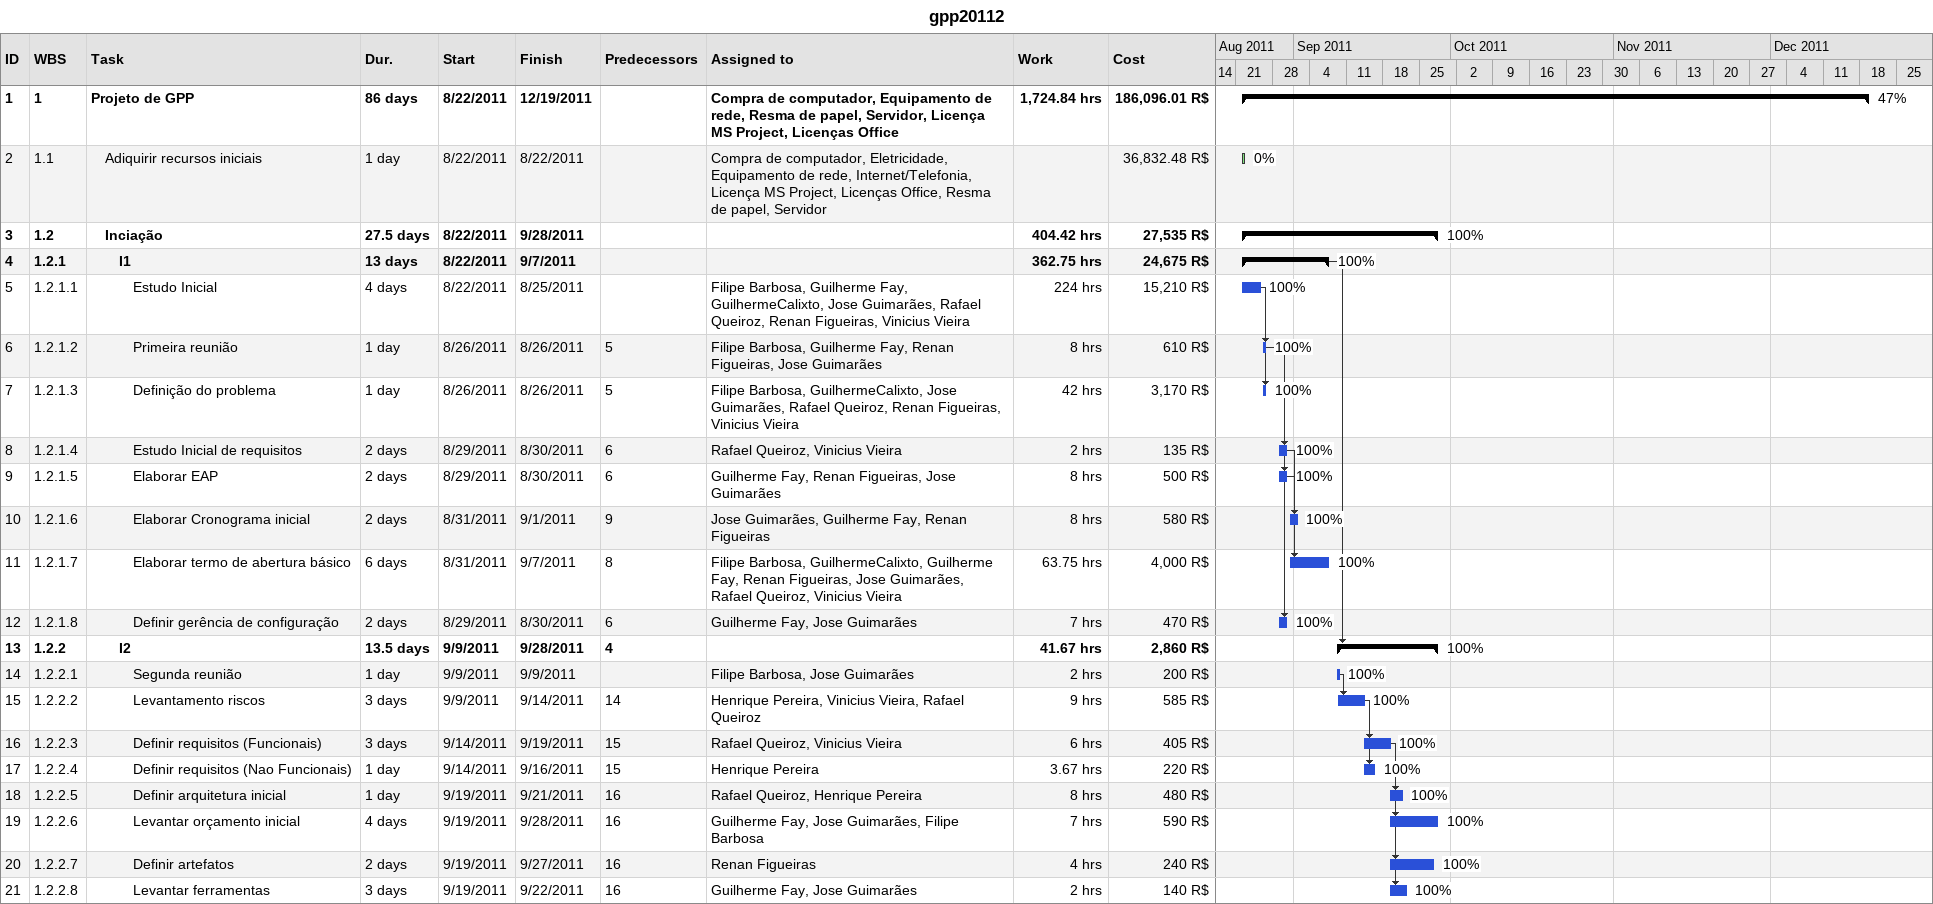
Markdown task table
gpp20112

| ID | WBS | Task | Duration | Start | Finish | Predecessors | Resources | % complete | Work (h) | Cost (R$) |
|---|---|---|---|---|---|---|---|---|---|---|
| 1 | 1 | **Projeto de GPP** | 86d | 2011-08-22 | 2011-12-19 |  | Compra de computador, Equipamento de rede, Resma de papel, Servidor, Licença MS Project, Licenças Office | 47 | 1724.84 | 186096.01 |
| 2 | 1.1 | Adiquirir recursos iniciais | 1d | 2011-08-22 | 2011-08-22 |  | Compra de computador, Eletricidade, Equipamento de rede, Internet/Telefonia, Licença MS Project, Licenças Office, Resma de papel, Servidor | 0 |  | 36832.48 |
| 3 | 1.2 | **Inciação** | 27.5d | 2011-08-22 | 2011-09-28 |  |  | 100 | 404.42 | 27535 |
| 4 | 1.2.1 | **I1** | 13d | 2011-08-22 | 2011-09-07 |  |  | 100 | 362.75 | 24675 |
| 5 | 1.2.1.1 | Estudo Inicial | 4d | 2011-08-22 | 2011-08-25 |  | Filipe Barbosa, Guilherme Fay, GuilhermeCalixto, Jose Guimarães, Rafael Queiroz, Renan Figueiras, Vinicius Vieira | 100 | 224 | 15210 |
| 6 | 1.2.1.2 | Primeira reunião | 1d | 2011-08-26 | 2011-08-26 | 5 | Filipe Barbosa, Guilherme Fay, Renan Figueiras, Jose Guimarães | 100 | 8 | 610 |
| 7 | 1.2.1.3 | Definição do problema | 1d | 2011-08-26 | 2011-08-26 | 5 | Filipe Barbosa, GuilhermeCalixto, Jose Guimarães, Rafael Queiroz, Renan Figueiras, Vinicius Vieira | 100 | 42 | 3170 |
| 8 | 1.2.1.4 | Estudo Inicial de requisitos | 2d | 2011-08-29 | 2011-08-30 | 6 | Rafael Queiroz, Vinicius Vieira | 100 | 2 | 135 |
| 9 | 1.2.1.5 | Elaborar EAP | 2d | 2011-08-29 | 2011-08-30 | 6 | Guilherme Fay, Renan Figueiras, Jose Guimarães | 100 | 8 | 500 |
| 10 | 1.2.1.6 | Elaborar Cronograma inicial | 2d | 2011-08-31 | 2011-09-01 | 9 | Jose Guimarães, Guilherme Fay, Renan Figueiras | 100 | 8 | 580 |
| 11 | 1.2.1.7 | Elaborar termo de abertura básico | 6d | 2011-08-31 | 2011-09-07 | 8 | Filipe Barbosa, GuilhermeCalixto, Guilherme Fay, Renan Figueiras, Jose Guimarães, Rafael Queiroz, Vinicius Vieira | 100 | 63.75 | 4000 |
| 12 | 1.2.1.8 | Definir gerência de configuração | 2d | 2011-08-29 | 2011-08-30 | 6 | Guilherme Fay, Jose Guimarães | 100 | 7 | 470 |
| 13 | 1.2.2 | **I2** | 13.5d | 2011-09-09 | 2011-09-28 | 4 |  | 100 | 41.67 | 2860 |
| 14 | 1.2.2.1 | Segunda reunião | 1d | 2011-09-09 | 2011-09-09 |  | Filipe Barbosa, Jose Guimarães | 100 | 2 | 200 |
| 15 | 1.2.2.2 | Levantamento riscos | 3d | 2011-09-09 | 2011-09-14 | 14 | Henrique Pereira, Vinicius Vieira, Rafael Queiroz | 100 | 9 | 585 |
| 16 | 1.2.2.3 | Definir requisitos (Funcionais) | 3d | 2011-09-14 | 2011-09-19 | 15 | Rafael Queiroz, Vinicius Vieira | 100 | 6 | 405 |
| 17 | 1.2.2.4 | Definir requisitos (Nao Funcionais) | 1d | 2011-09-14 | 2011-09-16 | 15 | Henrique Pereira | 100 | 3.67 | 220 |
| 18 | 1.2.2.5 | Definir arquitetura inicial | 1d | 2011-09-19 | 2011-09-21 | 16 | Rafael Queiroz, Henrique Pereira | 100 | 8 | 480 |
| 19 | 1.2.2.6 | Levantar orçamento inicial | 4d | 2011-09-19 | 2011-09-28 | 16 | Guilherme Fay, Jose Guimarães, Filipe Barbosa | 100 | 7 | 590 |
| 20 | 1.2.2.7 | Definir artefatos | 2d | 2011-09-19 | 2011-09-27 | 16 | Renan Figueiras | 100 | 4 | 240 |
| 21 | 1.2.2.8 | Levantar ferramentas | 3d | 2011-09-19 | 2011-09-22 | 16 | Guilherme Fay, Jose Guimarães | 100 | 2 | 140 |
